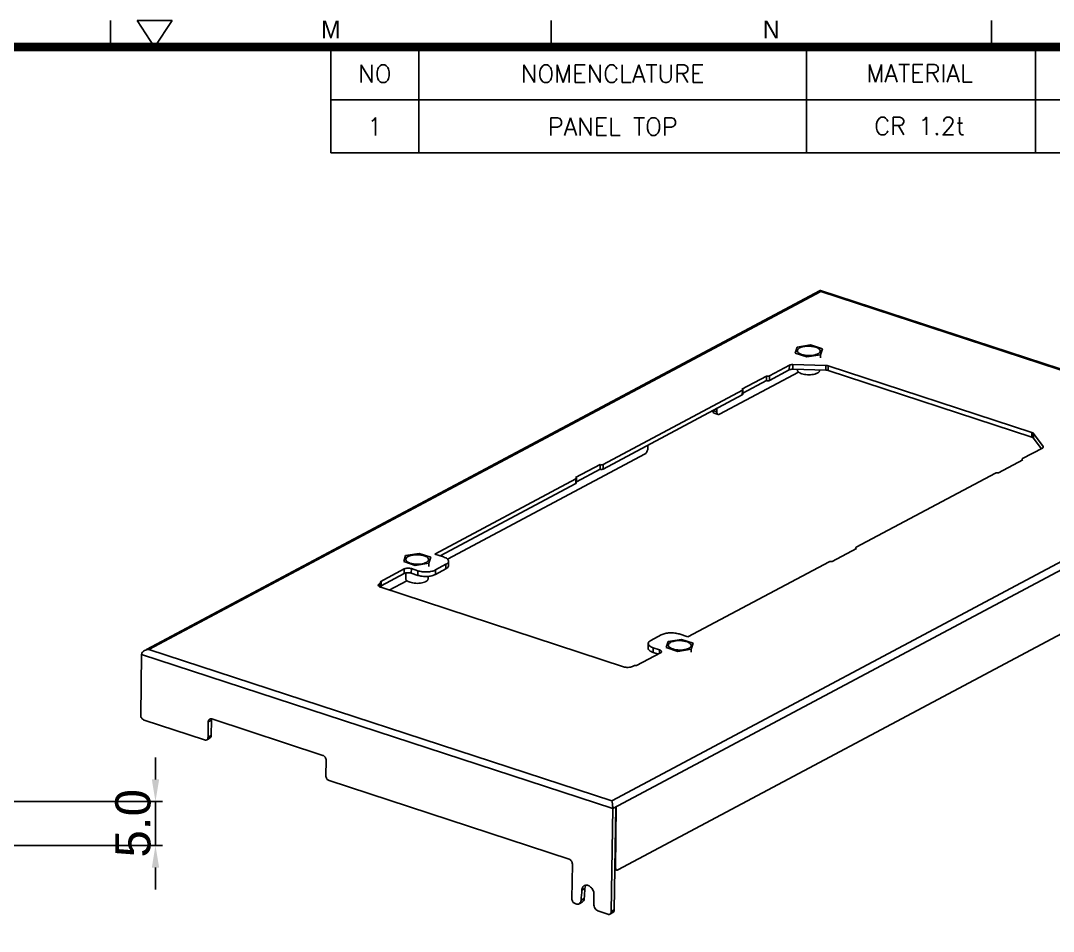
# Model space of a CAD drawing. Extents: x -425 to 6552, y -3049 to 3105.
# Drawn here: x 1194.5 to 1311.7, y -2115.9 to -2012.5 of the extents above; entities that cross this region are included whole.
import ezdxf
from ezdxf.enums import TextEntityAlignment as Align

# ---------------------------------------------------------------- set-up
doc = ezdxf.new("R2010")
doc.units = 0
doc.header["$PDMODE"] = 3
doc.header["$PDSIZE"] = 1.5
doc.layers.get('0').update_dxf_attribs({"linetype": 'CONTINUOUS'})
doc.layers.get('DEFPOINTS').update_dxf_attribs({"linetype": 'CONTINUOUS'})
for name, color, linetype in [('DIM', 1, 'CONTINUOUS'), ('PANEL_TOP250DXF_CONTINUOUS', 7, 'CONTINUOUS'), ('STAND-OFF-M3DXF_CONTINUOUS', 7, 'CONTINUOUS')]:
    doc.layers.add(name, color=color, linetype=linetype)
doc.styles.add('OMI-1', font='arial.ttf', dxfattribs={"oblique": 1})
doc.styles.add('SIM', font='simplex')
doc.styles.get("Standard").update_dxf_attribs({"font": 'gulim.ttc', "width": 0.8, "height": 2})
doc.dimstyles.new('1', dxfattribs={"dimtxt": 4, "dimasz": 2.5, "dimexe": 0.8, "dimexo": 0.3, "dimgap": 0.5, "dimtad": 1, "dimtoh": 1, "dimdec": 1, "dimzin": 0, "dimtxsty": 'OMI-1', "dimcen": 0, "dimclrd": 256, "dimclre": 256, "dimclrt": 256, "dimazin": 3, "dimtfac": 0.8, "dimtdec": 1, "dimtix": 1, "dimtmove": 0, "dimatfit": 3, "dimtolj": 1, "dimtzin": 0})

# ---------------------------------------------------------------- blocks, each defined once
blk = doc.blocks.new('*D9529')
at = {"layer": 'DEFPOINTS', "color": 0}
for p in [(1182.21, -2101.19), (1176.96, -2106.19), (1209.81, -2106.19)]:
    blk.add_point(p, dxfattribs=at)
at = {"layer": 'DIM'}
for p, q in [((1209.81, -2098.69), (1209.81, -2096.19)), ((1182.51, -2101.19), (1210.61, -2101.19)), ((1209.81, -2101.19), (1209.81, -2106.19)), ((1177.26, -2106.19), (1210.61, -2106.19)), ((1209.81, -2108.69), (1209.81, -2111.19))]:
    blk.add_line(p, q, dxfattribs=at)
for points in [[(1209.4, -2098.69), (1210.23, -2098.69), (1209.81, -2101.19)], [(1210.23, -2108.69), (1209.4, -2108.69), (1209.81, -2106.19)]]:
    blk.add_solid(points, dxfattribs=at)
at = {"layer": 'DIM', "insert": (1207.27, -2103.69), "char_height": 4, "attachment_point": 5, "rotation": 90, "style": 'OMI-1'}
blk.add_mtext('\\A1;5.0', dxfattribs=at)

msp = doc.modelspace()

# ---------------------------------------------------------------- linework, layer by layer
for p, q in [((1204.72, -2015.53), (1204.72, -2012.53)), ((1209.72, -2015.53), (1207.72, -2012.53)), ((1211.72, -2012.53), (1207.72, -2012.53)), ((1211.72, -2012.53), (1209.72, -2015.53)), ((1254.72, -2015.53), (1254.72, -2012.53)), ((1304.72, -2015.53), (1304.72, -2012.53)), ((1229.72, -2027.53), (1229.72, -2015.53)), ((1239.72, -2015.53), (1239.72, -2027.53)), ((1283.72, -2015.53), (1283.72, -2027.53)), ((1309.72, -2027.53), (1309.72, -2015.53)), ((1229.72, -2021.53), (1404.72, -2021.53)), ((1229.72, -2027.53), (1404.72, -2027.53))]:
    msp.add_line(p, q)
at = {"color": 4, "linetype": 'CONTINUOUS'}
for p, q in [((1282.66, -2049.59), (1282.45, -2050.27)), ((1282.45, -2050.27), (1283.77, -2050.71)), ((1284.19, -2049.34), (1282.66, -2049.59)), ((1283.77, -2050.71), (1285.31, -2050.46)), ((1285.52, -2049.78), (1284.19, -2049.34)), ((1285.3, -2050.81), (1285.31, -2050.46)), ((1285.31, -2050.46), (1285.52, -2049.78)), ((1238.2, -2073.27), (1237.99, -2073.95)), ((1239.73, -2073.02), (1238.2, -2073.27)), ((1241.06, -2073.46), (1239.73, -2073.02)), ((1240.85, -2074.14), (1241.06, -2073.46)), ((1237.99, -2073.95), (1239.31, -2074.39)), ((1239.31, -2074.39), (1240.85, -2074.14)), ((1240.84, -2074.49), (1240.85, -2074.14)), ((1238.23, -2075.25), (1238.22, -2075.87)), ((1240.77, -2075.63), (1240.76, -2075.91)), ((1268, -2083.02), (1267.79, -2083.7)), ((1269.53, -2082.78), (1268, -2083.02)), ((1270.85, -2083.21), (1269.53, -2082.78)), ((1270.64, -2083.89), (1270.85, -2083.21)), ((1267.79, -2083.7), (1269.11, -2084.14)), ((1269.11, -2084.14), (1270.64, -2083.89)), ((1270.64, -2084.24), (1270.64, -2083.89))]:
    msp.add_line(p, q, dxfattribs=at)
at = {"const_width": 1}
msp.add_lwpolyline([(1404.72, -2015.53), (604.72, -2015.53), (604.72, -2565.53), (1404.72, -2565.53)], close=True, dxfattribs=at)
at = {"color": 4, "linetype": 'CONTINUOUS'}
for centre in [(1283.95, -2052.5), (1239.49, -2076.18), (1269.29, -2085.93)]:
    msp.add_arc(centre, 3.02, 83.7413, 86.3062, dxfattribs=at)
for points, knots in [([(1282.69, -2050.01), (1282.69, -2049.92), (1282.78, -2049.79), (1282.95, -2049.68), (1283.22, -2049.57), (1283.62, -2049.49), (1283.97, -2049.48), (1284.15, -2049.49)], [0, 0, 0, 0, 0.150547, 0.253128, 0.37599, 0.671134, 1, 1, 1, 1]), ([(1282.79, -2050.22), (1282.77, -2050.2), (1282.72, -2050.14), (1282.69, -2050.06), (1282.69, -2050.01)], [0, 0, 0, 0, 0.284889, 1, 1, 1, 1]), ([(1283, -2050.36), (1282.98, -2050.35), (1282.9, -2050.31), (1282.83, -2050.26), (1282.79, -2050.22)], [0, 0, 0, 0, 0.277589, 1, 1, 1, 1]), ([(1283.2, -2050.44), (1283.18, -2050.44), (1283.11, -2050.41), (1283.05, -2050.39), (1283, -2050.36)], [0, 0, 0, 0, 0.262546, 1, 1, 1, 1]), ([(1284.72, -2050.47), (1284.47, -2050.54), (1283.96, -2050.59), (1283.44, -2050.52), (1283.2, -2050.44)], [0, 0, 0, 0, 0.5021, 1, 1, 1, 1]), ([(1284.28, -2049.51), (1284.32, -2049.51), (1284.49, -2049.53), (1284.65, -2049.57), (1284.77, -2049.61)], [0, 0, 0, 0, 0.263765, 1, 1, 1, 1]), ([(1284.93, -2050.4), (1284.91, -2050.41), (1284.84, -2050.44), (1284.77, -2050.46), (1284.72, -2050.47)], [0, 0, 0, 0, 0.237347, 1, 1, 1, 1]), ([(1284.77, -2049.61), (1284.84, -2049.63), (1284.97, -2049.68), (1285.14, -2049.79), (1285.25, -2049.91), (1285.28, -2050), (1285.28, -2050.04)], [0, 0, 0, 0, 0.32828, 0.60169, 0.819763, 1, 1, 1, 1]), ([(1285.09, -2050.32), (1285.08, -2050.33), (1285.03, -2050.36), (1284.97, -2050.39), (1284.93, -2050.4)], [0, 0, 0, 0, 0.233501, 1, 1, 1, 1]), ([(1285.28, -2050.04), (1285.28, -2050.06), (1285.27, -2050.15), (1285.21, -2050.22), (1285.15, -2050.27)], [0, 0, 0, 0, 0.225032, 1, 1, 1, 1]), ([(1282.68, -2052.19), (1282.68, -2052.21), (1282.68, -2052.25), (1282.71, -2052.32), (1282.75, -2052.37), (1282.81, -2052.43), (1282.88, -2052.49), (1283.01, -2052.55), (1283.11, -2052.6), (1283.18, -2052.62)], [0, 0, 0, 0, 0.087935, 0.181248, 0.284223, 0.399646, 0.528942, 0.672477, 1, 1, 1, 1]), ([(1285.22, -2052.23), (1285.22, -2052.25), (1285.21, -2052.3), (1285.17, -2052.38), (1285.11, -2052.44), (1285.03, -2052.51), (1284.92, -2052.56), (1284.75, -2052.63), (1284.5, -2052.7), (1284.17, -2052.74), (1283.83, -2052.74), (1283.5, -2052.7), (1283.28, -2052.65), (1283.18, -2052.62)], [0, 0, 0, 0, 0.032827, 0.068456, 0.108932, 0.155369, 0.208133, 0.26707, 0.401037, 0.550606, 0.706766, 0.859706, 1, 1, 1, 1]), ([(1238.23, -2073.69), (1238.23, -2073.6), (1238.32, -2073.47), (1238.49, -2073.36), (1238.76, -2073.25), (1239.16, -2073.17), (1239.51, -2073.16), (1239.69, -2073.17)], [0, 0, 0, 0, 0.150547, 0.253128, 0.37599, 0.671134, 1, 1, 1, 1]), ([(1238.33, -2073.9), (1238.31, -2073.88), (1238.26, -2073.82), (1238.23, -2073.74), (1238.23, -2073.69)], [0, 0, 0, 0, 0.284889, 1, 1, 1, 1]), ([(1238.54, -2074.04), (1238.52, -2074.03), (1238.44, -2073.99), (1238.37, -2073.94), (1238.33, -2073.9)], [0, 0, 0, 0, 0.277589, 1, 1, 1, 1]), ([(1239.82, -2073.19), (1239.86, -2073.19), (1240.03, -2073.21), (1240.19, -2073.25), (1240.31, -2073.29)], [0, 0, 0, 0, 0.263765, 1, 1, 1, 1]), ([(1240.31, -2073.29), (1240.38, -2073.31), (1240.51, -2073.36), (1240.68, -2073.47), (1240.79, -2073.59), (1240.82, -2073.68), (1240.82, -2073.72)], [0, 0, 0, 0, 0.32828, 0.60169, 0.819763, 1, 1, 1, 1]), ([(1240.82, -2073.72), (1240.82, -2073.74), (1240.81, -2073.83), (1240.75, -2073.9), (1240.7, -2073.95)], [0, 0, 0, 0, 0.225032, 1, 1, 1, 1]), ([(1238.74, -2074.12), (1238.72, -2074.12), (1238.65, -2074.09), (1238.59, -2074.07), (1238.54, -2074.04)], [0, 0, 0, 0, 0.262546, 1, 1, 1, 1]), ([(1240.26, -2074.16), (1240.01, -2074.22), (1239.5, -2074.27), (1238.98, -2074.2), (1238.74, -2074.12)], [0, 0, 0, 0, 0.5021, 1, 1, 1, 1]), ([(1240.47, -2074.08), (1240.45, -2074.09), (1240.38, -2074.12), (1240.32, -2074.14), (1240.26, -2074.16)], [0, 0, 0, 0, 0.237347, 1, 1, 1, 1]), ([(1240.63, -2074), (1240.62, -2074.01), (1240.57, -2074.04), (1240.51, -2074.07), (1240.47, -2074.08)], [0, 0, 0, 0, 0.233501, 1, 1, 1, 1]), ([(1238.22, -2075.87), (1238.22, -2075.89), (1238.22, -2075.93), (1238.25, -2076), (1238.29, -2076.05), (1238.35, -2076.11), (1238.42, -2076.17), (1238.55, -2076.23), (1238.65, -2076.28), (1238.72, -2076.3)], [0, 0, 0, 0, 0.087935, 0.181248, 0.284223, 0.399646, 0.528942, 0.672477, 1, 1, 1, 1]), ([(1240.76, -2075.91), (1240.76, -2075.93), (1240.75, -2075.98), (1240.71, -2076.06), (1240.65, -2076.12), (1240.57, -2076.19), (1240.46, -2076.24), (1240.29, -2076.31), (1240.04, -2076.38), (1239.72, -2076.42), (1239.37, -2076.42), (1239.04, -2076.38), (1238.82, -2076.33), (1238.72, -2076.3)], [0, 0, 0, 0, 0.032827, 0.068456, 0.108932, 0.155369, 0.208133, 0.26707, 0.401037, 0.550606, 0.706766, 0.859706, 1, 1, 1, 1]), ([(1268.03, -2083.44), (1268.03, -2083.35), (1268.12, -2083.22), (1268.29, -2083.11), (1268.55, -2083), (1268.96, -2082.92), (1269.3, -2082.91), (1269.48, -2082.93)], [0, 0, 0, 0, 0.150547, 0.253128, 0.37599, 0.671134, 1, 1, 1, 1]), ([(1269.62, -2082.94), (1269.66, -2082.94), (1269.83, -2082.96), (1269.99, -2083), (1270.11, -2083.04)], [0, 0, 0, 0, 0.263765, 1, 1, 1, 1]), ([(1270.11, -2083.04), (1270.18, -2083.06), (1270.31, -2083.12), (1270.48, -2083.22), (1270.59, -2083.34), (1270.62, -2083.43), (1270.62, -2083.48)], [0, 0, 0, 0, 0.32828, 0.60169, 0.819763, 1, 1, 1, 1]), ([(1268.13, -2083.65), (1268.11, -2083.63), (1268.06, -2083.57), (1268.02, -2083.49), (1268.03, -2083.44)], [0, 0, 0, 0, 0.284889, 1, 1, 1, 1]), ([(1268.34, -2083.79), (1268.32, -2083.78), (1268.24, -2083.74), (1268.17, -2083.69), (1268.13, -2083.65)], [0, 0, 0, 0, 0.277589, 1, 1, 1, 1]), ([(1268.54, -2083.87), (1268.52, -2083.87), (1268.45, -2083.85), (1268.39, -2083.82), (1268.34, -2083.79)], [0, 0, 0, 0, 0.262546, 1, 1, 1, 1]), ([(1270.06, -2083.91), (1269.81, -2083.97), (1269.29, -2084.02), (1268.78, -2083.95), (1268.54, -2083.87)], [0, 0, 0, 0, 0.5021, 1, 1, 1, 1]), ([(1270.27, -2083.84), (1270.25, -2083.84), (1270.18, -2083.87), (1270.11, -2083.89), (1270.06, -2083.91)], [0, 0, 0, 0, 0.237347, 1, 1, 1, 1]), ([(1270.43, -2083.75), (1270.42, -2083.76), (1270.36, -2083.79), (1270.31, -2083.82), (1270.27, -2083.84)], [0, 0, 0, 0, 0.233501, 1, 1, 1, 1]), ([(1270.62, -2083.48), (1270.62, -2083.5), (1270.6, -2083.58), (1270.54, -2083.66), (1270.49, -2083.7)], [0, 0, 0, 0, 0.225032, 1, 1, 1, 1])]:
    msp.add_open_spline(points, degree=3, knots=knots, dxfattribs=at)
for points in [[(1285.15, -2050.27), (1285.13, -2050.29), (1285.11, -2050.3), (1285.09, -2050.32)], [(1240.7, -2073.95), (1240.68, -2073.97), (1240.65, -2073.98), (1240.63, -2074)], [(1270.49, -2083.7), (1270.47, -2083.72), (1270.45, -2083.73), (1270.43, -2083.75)]]:
    msp.add_open_spline(points, degree=3, dxfattribs=at)
at = {"layer": 'PANEL_TOP250DXF_CONTINUOUS', "color": 7, "linetype": 'CONTINUOUS'}
for p, q in [((1285.29, -2043.18), (1208.78, -2083.94)), ((1285.36, -2043.28), (1209.06, -2083.92)), ((1338.32, -2060.53), (1285.3, -2043.18)), ((1337.92, -2060.48), (1285.36, -2043.28)), ((1282.17, -2052.11), (1282.18, -2051.58)), ((1282.18, -2051.58), (1285.9, -2051.67)), ((1282.82, -2052.44), (1273.83, -2057.22)), ((1279.51, -2053.39), (1281.77, -2052.18)), ((1279.52, -2052.86), (1281.78, -2051.66)), ((1281.77, -2052.18), (1281.78, -2051.66)), ((1282.17, -2052.11), (1285.9, -2052.2)), ((1285.9, -2052.2), (1285.9, -2051.67)), ((1286.17, -2052.24), (1286.18, -2051.72)), ((1286.17, -2052.24), (1309.31, -2059.81)), ((1286.18, -2051.72), (1309.32, -2059.29)), ((1276.39, -2054.36), (1279.18, -2052.88)), ((1276.48, -2054.84), (1279.18, -2053.4)), ((1279.18, -2052.88), (1279.18, -2053.4)), ((1279.52, -2052.86), (1279.51, -2053.39)), ((1260.63, -2062.92), (1276.44, -2054.5)), ((1260.63, -2063.45), (1276.43, -2055.03)), ((1276.44, -2054.5), (1276.43, -2055.03)), ((1276.49, -2054.44), (1276.48, -2054.97)), ((1273.54, -2056.94), (1273.1, -2056.8)), ((1273.68, -2057.24), (1273.22, -2057.09)), ((1273.54, -2056.94), (1273.55, -2056.56)), ((1309.31, -2059.81), (1309.32, -2059.29)), ((1309.48, -2059.92), (1309.48, -2059.39)), ((1309.48, -2059.39), (1310.59, -2060.88)), ((1261.62, -2101.12), (1337.92, -2060.48)), ((1261.73, -2101.98), (1338.72, -2060.97)), ((1265.7, -2061.12), (1265.7, -2060.74)), ((1309.48, -2059.92), (1310.37, -2061.12)), ((1310.58, -2061), (1310.59, -2060.88)), ((1265.4, -2061.71), (1242.96, -2073.67)), ((1310.51, -2061.06), (1308.25, -2062.26)), ((1257.51, -2064.42), (1260.3, -2062.94)), ((1260.3, -2062.94), (1260.29, -2063.46)), ((1260.63, -2062.92), (1260.63, -2063.45)), ((1308.29, -2062.4), (1305.5, -2063.89)), ((1308.2, -2062.32), (1308.2, -2062.45)), ((1257.6, -2064.5), (1257.59, -2065.03)), ((1257.6, -2064.89), (1260.29, -2063.46)), ((1305.17, -2063.9), (1289.36, -2072.32)), ((1241.53, -2073.1), (1257.55, -2064.56)), ((1242.13, -2073.3), (1257.55, -2065.09)), ((1257.55, -2064.56), (1257.55, -2065.09)), ((1262.32, -2108.95), (1337.92, -2068.68)), ((1289.41, -2072.46), (1286.62, -2073.95)), ((1289.31, -2072.38), (1289.31, -2072.51)), ((1242.52, -2073.42), (1241.53, -2073.1)), ((1235.33, -2076.23), (1238.05, -2074.78)), ((1238.04, -2075.31), (1238.05, -2074.78)), ((1238.85, -2075.27), (1238.86, -2074.75)), ((1238.86, -2074.75), (1239.58, -2074.99)), ((1239.58, -2075.51), (1239.58, -2074.99)), ((1241.59, -2075.42), (1242.79, -2074.79)), ((1241.59, -2075.42), (1241.6, -2074.9)), ((1241.6, -2074.9), (1242.79, -2074.26)), ((1242.79, -2074.79), (1242.79, -2074.26)), ((1243.09, -2073.91), (1243.08, -2074.43)), ((1286.28, -2073.96), (1270.25, -2082.5)), ((1235.42, -2076.7), (1238.04, -2075.31)), ((1238.36, -2076.12), (1236.35, -2077.19)), ((1238.85, -2075.27), (1239.58, -2075.51)), ((1235.23, -2076.81), (1235.24, -2076.45)), ((1235.24, -2076.45), (1235.38, -2076.37)), ((1235.38, -2076.37), (1235.37, -2076.87)), ((1262.94, -2085.89), (1235.38, -2076.87)), ((1235.43, -2076.31), (1235.42, -2076.84)), ((1265.76, -2083.25), (1265.75, -2083.78)), ((1267.24, -2082.26), (1266.05, -2082.9)), ((1270.25, -2082.5), (1269.26, -2082.17)), ((1209.06, -2083.92), (1261.62, -2101.12)), ((1267.16, -2084.31), (1264.44, -2085.76)), ((1266.32, -2084.26), (1266.33, -2083.74)), ((1266.32, -2084.26), (1266.9, -2084.45)), ((1266.33, -2083.74), (1267.05, -2083.98)), ((1267.05, -2084.37), (1267.05, -2083.98)), ((1208.24, -2084.48), (1208.14, -2091.38)), ((1208.24, -2084.48), (1261.73, -2101.98)), ((1264.11, -2085.77), (1263.97, -2085.85)), ((1208.52, -2091.94), (1215.39, -2094.19)), ((1215.78, -2093.88), (1215.81, -2092.14)), ((1215.81, -2092.14), (1216.16, -2091.95)), ((1216.13, -2093.7), (1216.16, -2091.95)), ((1228.8, -2095.95), (1216.2, -2091.82)), ((1216.13, -2093.7), (1215.78, -2093.88)), ((1215.98, -2094), (1215.63, -2094.18)), ((1229.15, -2098.26), (1229.18, -2096.51)), ((1229.53, -2098.82), (1256.77, -2107.73)), ((1261.55, -2113.69), (1261.73, -2101.98)), ((1262.07, -2101.8), (1261.9, -2113.5)), ((1262.13, -2101.77), (1262.03, -2108.67)), ((1257.08, -2112.23), (1257.14, -2108.3)), ((1262.03, -2108.67), (1261.97, -2108.65)), ((1262.17, -2108.97), (1261.97, -2108.9)), ((1258.21, -2111.24), (1258.56, -2111.06)), ((1258.48, -2112.21), (1258.13, -2112.4)), ((1259.57, -2112.82), (1259.59, -2111.73)), ((1257.55, -2112.82), (1257.46, -2112.79)), ((1258.25, -2112.61), (1257.9, -2112.8)), ((1261.17, -2114), (1260.13, -2113.66)), ((1261.9, -2113.5), (1261.55, -2113.69)), ((1261.75, -2113.8), (1261.4, -2113.99))]:
    msp.add_line(p, q, dxfattribs=at)
for centre, radius, start, end in [((1216.62, -2091.96), 0.467, 172.1332, 179.2094), ((1259.15, -2101.95), 2.58, 359.1859, 0.3678), ((1196.28, -2107.64), 62.04, 355.5984, 356.6685), ((1258.71, -2111.15), 0.467, 118.1165, 132.5377), ((1196.63, -2107.45), 62.04, 355.5984, 356.6685), ((1257.48, -2112.35), 0.66, 348.6278, 355.6453)]:
    msp.add_arc(centre, radius, start, end, dxfattribs=at)
for points, knots in [([(1285.29, -2043.18), (1285.29, -2043.18), (1285.3, -2043.18), (1285.3, -2043.18), (1285.3, -2043.18)], [0, 0, 0, 0, 0.504608, 1, 1, 1, 1]), ([(1285.3, -2043.18), (1285.32, -2043.19), (1285.34, -2043.22), (1285.35, -2043.26), (1285.36, -2043.28)], [0, 0, 0, 0, 0.356618, 1, 1, 1, 1]), ([(1281.78, -2051.66), (1281.84, -2051.63), (1281.97, -2051.59), (1282.1, -2051.58), (1282.18, -2051.58)], [0, 0, 0, 0, 0.45391, 1, 1, 1, 1]), ([(1282.17, -2052.11), (1282.1, -2052.11), (1281.96, -2052.11), (1281.83, -2052.15), (1281.77, -2052.18)], [0, 0, 0, 0, 0.54609, 1, 1, 1, 1]), ([(1285.9, -2051.67), (1285.93, -2051.68), (1286.02, -2051.68), (1286.12, -2051.7), (1286.18, -2051.72)], [0, 0, 0, 0, 0.264255, 1, 1, 1, 1]), ([(1286.17, -2052.24), (1286.15, -2052.24), (1286.06, -2052.21), (1285.97, -2052.2), (1285.9, -2052.2)], [0, 0, 0, 0, 0.231518, 1, 1, 1, 1]), ([(1279.18, -2052.88), (1279.24, -2052.9), (1279.36, -2052.91), (1279.47, -2052.89), (1279.52, -2052.86)], [0, 0, 0, 0, 0.523592, 1, 1, 1, 1]), ([(1279.51, -2053.39), (1279.46, -2053.41), (1279.35, -2053.43), (1279.23, -2053.42), (1279.18, -2053.4)], [0, 0, 0, 0, 0.476408, 1, 1, 1, 1]), ([(1276.49, -2054.44), (1276.49, -2054.44), (1276.48, -2054.39), (1276.43, -2054.37), (1276.39, -2054.36)], [0, 0, 0, 0, 0.18282, 1, 1, 1, 1]), ([(1276.48, -2054.97), (1276.48, -2054.97), (1276.48, -2055), (1276.45, -2055.02), (1276.43, -2055.03)], [0, 0, 0, 0, 0.205889, 1, 1, 1, 1]), ([(1276.44, -2054.5), (1276.45, -2054.5), (1276.47, -2054.49), (1276.49, -2054.46), (1276.49, -2054.44)], [0, 0, 0, 0, 0.312259, 1, 1, 1, 1]), ([(1273.22, -2057.09), (1273.18, -2057.08), (1273.1, -2056.99), (1273.08, -2056.87), (1273.08, -2056.81)], [0, 0, 0, 0, 0.423966, 1, 1, 1, 1]), ([(1273.54, -2056.94), (1273.54, -2057.01), (1273.55, -2057.13), (1273.64, -2057.23), (1273.68, -2057.24)], [0, 0, 0, 0, 0.578687, 1, 1, 1, 1]), ([(1273.68, -2057.24), (1273.69, -2057.25), (1273.74, -2057.26), (1273.79, -2057.24), (1273.83, -2057.22)], [0, 0, 0, 0, 0.232593, 1, 1, 1, 1]), ([(1309.48, -2059.92), (1309.47, -2059.9), (1309.42, -2059.86), (1309.36, -2059.83), (1309.31, -2059.81)], [0, 0, 0, 0, 0.201441, 1, 1, 1, 1]), ([(1309.32, -2059.29), (1309.33, -2059.3), (1309.4, -2059.32), (1309.46, -2059.35), (1309.48, -2059.39)], [0, 0, 0, 0, 0.300647, 1, 1, 1, 1]), ([(1310.61, -2060.94), (1310.61, -2060.95), (1310.59, -2061), (1310.55, -2061.04), (1310.51, -2061.06)], [0, 0, 0, 0, 0.205564, 1, 1, 1, 1]), ([(1265.4, -2061.71), (1265.49, -2061.66), (1265.64, -2061.47), (1265.69, -2061.24), (1265.7, -2061.12)], [0, 0, 0, 0, 0.463116, 1, 1, 1, 1]), ([(1260.3, -2062.94), (1260.35, -2062.95), (1260.47, -2062.97), (1260.59, -2062.95), (1260.63, -2062.92)], [0, 0, 0, 0, 0.523592, 1, 1, 1, 1]), ([(1308.25, -2062.26), (1308.24, -2062.27), (1308.22, -2062.28), (1308.2, -2062.3), (1308.2, -2062.32)], [0, 0, 0, 0, 0.312259, 1, 1, 1, 1]), ([(1308.2, -2062.32), (1308.2, -2062.33), (1308.21, -2062.37), (1308.26, -2062.39), (1308.29, -2062.4)], [0, 0, 0, 0, 0.18282, 1, 1, 1, 1]), ([(1257.6, -2064.5), (1257.6, -2064.49), (1257.59, -2064.45), (1257.54, -2064.43), (1257.51, -2064.42)], [0, 0, 0, 0, 0.18282, 1, 1, 1, 1]), ([(1257.55, -2064.56), (1257.56, -2064.56), (1257.58, -2064.54), (1257.6, -2064.52), (1257.6, -2064.5)], [0, 0, 0, 0, 0.312259, 1, 1, 1, 1]), ([(1260.63, -2063.45), (1260.58, -2063.47), (1260.46, -2063.49), (1260.35, -2063.48), (1260.29, -2063.46)], [0, 0, 0, 0, 0.476408, 1, 1, 1, 1]), ([(1305.5, -2063.89), (1305.45, -2063.87), (1305.33, -2063.86), (1305.22, -2063.88), (1305.17, -2063.9)], [0, 0, 0, 0, 0.523592, 1, 1, 1, 1]), ([(1257.59, -2065.03), (1257.59, -2065.03), (1257.59, -2065.06), (1257.56, -2065.08), (1257.55, -2065.09)], [0, 0, 0, 0, 0.205889, 1, 1, 1, 1]), ([(1289.36, -2072.32), (1289.35, -2072.33), (1289.33, -2072.34), (1289.31, -2072.36), (1289.31, -2072.38)], [0, 0, 0, 0, 0.312259, 1, 1, 1, 1]), ([(1289.31, -2072.38), (1289.31, -2072.39), (1289.33, -2072.43), (1289.37, -2072.45), (1289.41, -2072.46)], [0, 0, 0, 0, 0.18282, 1, 1, 1, 1]), ([(1242.52, -2073.42), (1242.6, -2073.45), (1242.75, -2073.51), (1242.93, -2073.62), (1243.06, -2073.76), (1243.09, -2073.86), (1243.09, -2073.91)], [0, 0, 0, 0, 0.328279, 0.601693, 0.819763, 1, 1, 1, 1]), ([(1238.05, -2074.78), (1238.17, -2074.72), (1238.45, -2074.68), (1238.72, -2074.7), (1238.86, -2074.75)], [0, 0, 0, 0, 0.476418, 1, 1, 1, 1]), ([(1241.6, -2074.9), (1241.47, -2074.97), (1241.15, -2075.07), (1240.64, -2075.13), (1240.1, -2075.11), (1239.75, -2075.04), (1239.58, -2074.99)], [0, 0, 0, 0, 0.216783, 0.476859, 0.749266, 1, 1, 1, 1]), ([(1243.09, -2073.91), (1243.09, -2073.98), (1243.01, -2074.13), (1242.87, -2074.22), (1242.79, -2074.26)], [0, 0, 0, 0, 0.425925, 1, 1, 1, 1]), ([(1243.08, -2074.43), (1243.08, -2074.5), (1243, -2074.66), (1242.87, -2074.74), (1242.79, -2074.79)], [0, 0, 0, 0, 0.425925, 1, 1, 1, 1]), ([(1286.62, -2073.95), (1286.56, -2073.93), (1286.45, -2073.92), (1286.33, -2073.94), (1286.28, -2073.96)], [0, 0, 0, 0, 0.523592, 1, 1, 1, 1]), ([(1235.43, -2076.31), (1235.43, -2076.3), (1235.42, -2076.26), (1235.37, -2076.24), (1235.33, -2076.23)], [0, 0, 0, 0, 0.18282, 1, 1, 1, 1]), ([(1238.04, -2075.31), (1238.16, -2075.25), (1238.44, -2075.2), (1238.71, -2075.23), (1238.85, -2075.27)], [0, 0, 0, 0, 0.476418, 1, 1, 1, 1]), ([(1241.59, -2075.42), (1241.46, -2075.49), (1241.15, -2075.59), (1240.63, -2075.65), (1240.1, -2075.64), (1239.74, -2075.56), (1239.58, -2075.51)], [0, 0, 0, 0, 0.216783, 0.476859, 0.749266, 1, 1, 1, 1]), ([(1235.09, -2076.62), (1235.09, -2076.61), (1235.11, -2076.53), (1235.18, -2076.48), (1235.24, -2076.45)], [0, 0, 0, 0, 0.205532, 1, 1, 1, 1]), ([(1235.29, -2076.84), (1235.26, -2076.82), (1235.18, -2076.78), (1235.09, -2076.69), (1235.09, -2076.62)], [0, 0, 0, 0, 0.327841, 1, 1, 1, 1]), ([(1235.38, -2076.37), (1235.39, -2076.37), (1235.41, -2076.35), (1235.43, -2076.33), (1235.43, -2076.31)], [0, 0, 0, 0, 0.312259, 1, 1, 1, 1]), ([(1267.24, -2082.26), (1267.37, -2082.19), (1267.69, -2082.09), (1268.2, -2082.03), (1268.74, -2082.05), (1269.1, -2082.12), (1269.26, -2082.17)], [0, 0, 0, 0, 0.216783, 0.476859, 0.749266, 1, 1, 1, 1]), ([(1265.76, -2083.25), (1265.76, -2083.18), (1265.83, -2083.03), (1265.97, -2082.94), (1266.05, -2082.9)], [0, 0, 0, 0, 0.425925, 1, 1, 1, 1]), ([(1266.01, -2083.6), (1265.94, -2083.56), (1265.82, -2083.46), (1265.76, -2083.32), (1265.76, -2083.25)], [0, 0, 0, 0, 0.569648, 1, 1, 1, 1]), ([(1208.24, -2084.48), (1208.24, -2084.39), (1208.33, -2084.2), (1208.48, -2084.09), (1208.57, -2084.05)], [0, 0, 0, 0, 0.485367, 1, 1, 1, 1]), ([(1266.32, -2084.26), (1266.24, -2084.24), (1266.09, -2084.18), (1265.9, -2084.06), (1265.78, -2083.93), (1265.75, -2083.82), (1265.75, -2083.78)], [0, 0, 0, 0, 0.328279, 0.601693, 0.819763, 1, 1, 1, 1]), ([(1266.33, -2083.74), (1266.3, -2083.73), (1266.19, -2083.69), (1266.08, -2083.64), (1266.01, -2083.6)], [0, 0, 0, 0, 0.270352, 1, 1, 1, 1]), ([(1267.05, -2083.98), (1267.08, -2083.99), (1267.17, -2084.02), (1267.28, -2084.1), (1267.28, -2084.17)], [0, 0, 0, 0, 0.337668, 1, 1, 1, 1]), ([(1267.28, -2084.17), (1267.28, -2084.18), (1267.26, -2084.25), (1267.21, -2084.29), (1267.16, -2084.31)], [0, 0, 0, 0, 0.205532, 1, 1, 1, 1]), ([(1263.97, -2085.85), (1263.9, -2085.88), (1263.74, -2085.94), (1263.39, -2085.98), (1263.11, -2085.95), (1262.94, -2085.89)], [0, 0, 0, 0, 0.217946, 0.479633, 1, 1, 1, 1]), ([(1264.44, -2085.76), (1264.39, -2085.74), (1264.27, -2085.73), (1264.16, -2085.75), (1264.11, -2085.77)], [0, 0, 0, 0, 0.523592, 1, 1, 1, 1]), ([(1208.14, -2091.38), (1208.14, -2091.5), (1208.22, -2091.74), (1208.41, -2091.91), (1208.52, -2091.94)], [0, 0, 0, 0, 0.512159, 1, 1, 1, 1]), ([(1215.81, -2092.14), (1215.81, -2092.07), (1215.83, -2091.95), (1215.92, -2091.86), (1215.96, -2091.84)], [0, 0, 0, 0, 0.532974, 1, 1, 1, 1]), ([(1215.96, -2091.84), (1215.98, -2091.83), (1216.06, -2091.8), (1216.14, -2091.8), (1216.2, -2091.82)], [0, 0, 0, 0, 0.240159, 1, 1, 1, 1]), ([(1216.13, -2093.7), (1216.13, -2093.76), (1216.11, -2093.88), (1216.02, -2093.97), (1215.98, -2094)], [0, 0, 0, 0, 0.532974, 1, 1, 1, 1]), ([(1215.39, -2094.19), (1215.41, -2094.2), (1215.49, -2094.22), (1215.58, -2094.21), (1215.63, -2094.18)], [0, 0, 0, 0, 0.268046, 1, 1, 1, 1]), ([(1215.63, -2094.18), (1215.67, -2094.16), (1215.76, -2094.06), (1215.78, -2093.94), (1215.78, -2093.88)], [0, 0, 0, 0, 0.467026, 1, 1, 1, 1]), ([(1228.8, -2095.95), (1228.91, -2095.98), (1229.1, -2096.15), (1229.18, -2096.39), (1229.18, -2096.51)], [0, 0, 0, 0, 0.487841, 1, 1, 1, 1]), ([(1229.15, -2098.26), (1229.15, -2098.38), (1229.23, -2098.62), (1229.42, -2098.78), (1229.53, -2098.82)], [0, 0, 0, 0, 0.512159, 1, 1, 1, 1]), ([(1261.73, -2101.93), (1261.72, -2101.77), (1261.7, -2101.5), (1261.66, -2101.23), (1261.62, -2101.12)], [0, 0, 0, 0, 0.602306, 1, 1, 1, 1]), ([(1256.77, -2107.73), (1256.88, -2107.77), (1257.07, -2107.94), (1257.14, -2108.18), (1257.14, -2108.3)], [0, 0, 0, 0, 0.487841, 1, 1, 1, 1]), ([(1262.03, -2108.67), (1262.03, -2108.74), (1262.04, -2108.85), (1262.13, -2108.95), (1262.17, -2108.97)], [0, 0, 0, 0, 0.578687, 1, 1, 1, 1]), ([(1262.17, -2108.97), (1262.18, -2108.97), (1262.23, -2108.98), (1262.28, -2108.97), (1262.32, -2108.95)], [0, 0, 0, 0, 0.232593, 1, 1, 1, 1]), ([(1258.4, -2110.81), (1258.37, -2110.83), (1258.27, -2110.96), (1258.22, -2111.12), (1258.21, -2111.24)], [0, 0, 0, 0, 0.233642, 1, 1, 1, 1]), ([(1259.59, -2111.73), (1259.59, -2111.58), (1259.52, -2111.26), (1259.25, -2110.89), (1258.88, -2110.66), (1258.6, -2110.69), (1258.49, -2110.74)], [0, 0, 0, 0, 0.269129, 0.544744, 0.791189, 1, 1, 1, 1]), ([(1258.69, -2110.69), (1258.67, -2110.71), (1258.6, -2110.82), (1258.57, -2110.96), (1258.56, -2111.06)], [0, 0, 0, 0, 0.235403, 1, 1, 1, 1]), ([(1257.08, -2112.23), (1257.08, -2112.35), (1257.16, -2112.58), (1257.35, -2112.75), (1257.46, -2112.79)], [0, 0, 0, 0, 0.512159, 1, 1, 1, 1]), ([(1257.9, -2112.8), (1257.96, -2112.77), (1258.06, -2112.67), (1258.11, -2112.55), (1258.12, -2112.48)], [0, 0, 0, 0, 0.476522, 1, 1, 1, 1]), ([(1258.48, -2112.21), (1258.48, -2112.3), (1258.44, -2112.46), (1258.32, -2112.58), (1258.25, -2112.61)], [0, 0, 0, 0, 0.529561, 1, 1, 1, 1]), ([(1257.55, -2112.82), (1257.61, -2112.84), (1257.73, -2112.86), (1257.85, -2112.83), (1257.9, -2112.8)], [0, 0, 0, 0, 0.519117, 1, 1, 1, 1]), ([(1259.57, -2112.82), (1259.57, -2113), (1259.68, -2113.36), (1259.97, -2113.61), (1260.13, -2113.66)], [0, 0, 0, 0, 0.512159, 1, 1, 1, 1]), ([(1261.4, -2113.99), (1261.45, -2113.96), (1261.53, -2113.87), (1261.55, -2113.75), (1261.55, -2113.69)], [0, 0, 0, 0, 0.467026, 1, 1, 1, 1]), ([(1261.9, -2113.5), (1261.9, -2113.57), (1261.88, -2113.69), (1261.79, -2113.78), (1261.75, -2113.8)], [0, 0, 0, 0, 0.532974, 1, 1, 1, 1]), ([(1261.17, -2114), (1261.19, -2114.01), (1261.26, -2114.03), (1261.35, -2114.02), (1261.4, -2113.99)], [0, 0, 0, 0, 0.268046, 1, 1, 1, 1])]:
    msp.add_open_spline(points, degree=3, knots=knots, dxfattribs=at)
for points in [[(1310.59, -2060.88), (1310.6, -2060.9), (1310.61, -2060.92), (1310.61, -2060.94)], [(1235.38, -2076.87), (1235.35, -2076.86), (1235.32, -2076.85), (1235.29, -2076.84)], [(1235.42, -2076.84), (1235.42, -2076.85), (1235.41, -2076.87), (1235.4, -2076.88)], [(1208.57, -2084.05), (1208.72, -2083.97), (1208.89, -2083.93), (1209.06, -2083.92)], [(1216.18, -2091.82), (1216.17, -2091.84), (1216.16, -2091.87), (1216.16, -2091.89)]]:
    msp.add_open_spline(points, degree=3, dxfattribs=at)
at = {"layer": 'STAND-OFF-M3DXF_CONTINUOUS', "color": 7, "linetype": 'CONTINUOUS'}
for p, q in [((1282.68, -2052.12), (1282.68, -2052.19)), ((1285.22, -2052.18), (1285.22, -2052.23))]:
    msp.add_line(p, q, dxfattribs=at)

# ---------------------------------------------------------------- texts
for s, p in [('M', (1229.72, -2013.53)), ('N', (1279.72, -2013.53))]:
    msp.add_text(s, height=2).set_placement(p, align=Align.MIDDLE)
at = {"style": 'SIM'}
for s, p in [('NO', (1234.72, -2018.56)), ('NOMENCLATURE', (1261.72, -2018.56)), ('1', (1234.72, -2024.56)), ('PANEL TOP', (1261.72, -2024.56))]:
    msp.add_text(s, height=2, dxfattribs=at).set_placement(p, align=Align.MIDDLE)
for s, p in [('MATERIAL', (1296.56, -2019.5)), ('CR 1.2t', (1296.56, -2025.5))]:
    msp.add_text(s, height=2, dxfattribs=at).set_placement(p, align=Align.CENTER)

# ---------------------------------------------------------------- dimensions: what is measured, and where the dimension line sits
at = {"layer": 'DIM'}
dim = msp.add_linear_dim(base=(1209.81, -2106.19), p1=(1182.21, -2101.19), p2=(1176.96, -2106.19), angle=90, dimstyle='1', dxfattribs=at)
dim.commit()
dim.dimension.update_dxf_attribs({"geometry": '*D9529', "text_midpoint": (1209.81, -2103.69), "dimtype": 160})

doc.saveas('drawing.dxf')
